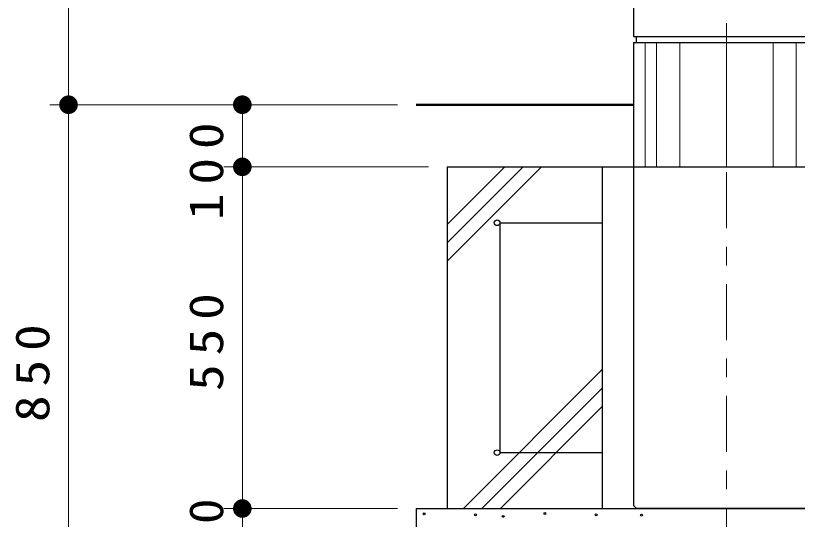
# Model space of a CAD drawing. Units: millimetres on the paper, scale 1:30. Extents: x -385 to 1, y 0 to 267.
# Drawn here: x -176.31 to -134.33, y 107.09 to 134.12 of the extents above; entities that cross this region are included whole.
import ezdxf

# ---------------------------------------------------------------- set-up
doc = ezdxf.new("R2010")
doc.units = ezdxf.units.MM
doc.linetypes.add('USER2', pattern=[6, 3, -1, 1, -1])
doc.layers.add('LY_1', color=7, linetype='Continuous', lineweight=25)
doc.styles.add('ＭＳ ゴシック', font='')
doc.styles.get('ＭＳ ゴシック').set_extended_font_data('MS Gothic')

# ---------------------------------------------------------------- blocks, each defined once
blk = doc.blocks.new('filled_dot')
at = {"color": 0, "linetype": 'Continuous', "lineweight": -2, "const_width": 1.25}
blk.add_lwpolyline([(-0.625, 0, 1), (0.625, 0, 1)], format="xyb", close=True, dxfattribs=at)

msp = doc.modelspace()

# ---------------------------------------------------------------- linework, layer by layer
at = {"layer": 'LY_1', "linetype": 'USER2', "lineweight": 13}
msp.add_line((-138.138, 98.713), (-138.138, 231.935), dxfattribs=at)
at = {"layer": 'LY_1', "lineweight": 13}
for p, q in [((-173.472, 129.339), (-173.472, 210.505)), ((-142.513, 132.672), (-142.513, 129.339)), ((-141.888, 132.672), (-141.888, 129.339)), ((-140.638, 132.672), (-140.638, 129.339)), ((-138.138, 132.672), (-138.138, 129.339)), ((-135.638, 132.672), (-135.638, 129.339)), ((-134.388, 132.672), (-134.388, 129.339)), ((-155.805, 129.339), (-174.472, 129.339)), ((-155.805, 129.339), (-174.472, 129.339)), ((-173.472, 101.005), (-173.472, 129.339)), ((-164.138, 126.005), (-164.138, 129.339)), ((-142.513, 129.339), (-142.513, 126.005)), ((-141.888, 129.339), (-141.888, 126.005)), ((-140.638, 129.339), (-140.638, 126.005)), ((-138.138, 129.339), (-138.138, 126.005)), ((-135.638, 129.339), (-135.638, 126.005)), ((-134.388, 129.339), (-134.388, 126.005)), ((-154.138, 126.005), (-165.138, 126.005)), ((-164.138, 107.672), (-164.138, 126.005)), ((-153.139, 122.916), (-150.049, 126.005)), ((-153.139, 121.926), (-149.059, 126.005)), ((-153.139, 120.936), (-148.069, 126.005)), ((-152.261, 107.672), (-144.805, 115.128)), ((-151.271, 107.672), (-144.805, 114.138)), ((-150.281, 107.672), (-144.805, 113.148)), ((-155.805, 107.672), (-165.138, 107.672)), ((-164.138, 106.005), (-164.138, 107.672))]:
    msp.add_line(p, q, dxfattribs=at)
at = {"layer": 'LY_1', "color": 4}
for p, q in [((-143.138, 205.671), (-143.138, 133.005)), ((-143.138, 133.005), (-133.138, 133.005)), ((-143.138, 132.672), (-133.138, 132.672)), ((-143.138, 132.672), (-143.138, 129.339)), ((-142.995, 133.005), (-142.995, 132.672))]:
    msp.add_line(p, q, dxfattribs=at)
at = {"layer": 'LY_1', "lineweight": 50}
msp.add_line((-143.138, 129.339), (-154.805, 129.339), dxfattribs=at)
at = {"layer": 'LY_1'}
for p, q in [((-143.138, 129.339), (-143.138, 107.839)), ((-153.138, 126.005), (-143.138, 126.005)), ((-153.138, 126.005), (-153.138, 107.672)), ((-144.805, 126.005), (-144.805, 107.672)), ((-143.138, 126.005), (-133.138, 126.005)), ((-150.305, 123.005), (-150.305, 110.672)), ((-150.305, 123.005), (-144.805, 123.005)), ((-150.305, 110.672), (-144.805, 110.672)), ((-154.805, 107.672), (-121.472, 107.672)), ((-154.805, 107.672), (-154.805, 101.005)), ((-142.972, 107.672), (-143.138, 107.839)), ((-133.305, 107.672), (-142.972, 107.672))]:
    msp.add_line(p, q, dxfattribs=at)
for centre, radius in [((-150.455, 123.005), 0.15), ((-150.455, 110.672), 0.15), ((-154.381, 107.388), 0.05), ((-151.611, 107.33), 0.05), ((-150.129, 107.252), 0.05), ((-147.887, 107.408), 0.05), ((-145.137, 107.33), 0.05), ((-142.699, 107.31), 0.05)]:
    msp.add_circle(centre, radius, dxfattribs=at)

# ---------------------------------------------------------------- block references
at = {"layer": 'LY_1', "lineweight": 13, "xscale": 0.4, "yscale": 0.4}
for p, rotation in [((-173.472, 129.339), 270), ((-173.472, 129.339), 90), ((-164.138, 129.339), 270), ((-164.138, 126.005), 90), ((-164.138, 126.005), 270), ((-164.138, 107.672), 270), ((-164.138, 107.672), 90)]:
    msp.add_blockref('filled_dot', p, dxfattribs=dict(at, rotation=rotation))

# ---------------------------------------------------------------- texts
at = {"layer": 'LY_1', "char_height": 1.833, "attachment_point": 8, "rotation": 90, "style": 'ＭＳ ゴシック'}
for s, insert in [('\\T1.33;\\W1.15;100', (-165.138, 126.005)), ('\\T1.33;\\W1.15;550', (-165.138, 116.839)), ('\\T1.33;\\W1.15;850', (-174.472, 115.172)), ('\\T1.34;\\W1.1;50', (-165.138, 106.839))]:
    msp.add_mtext(s, dxfattribs=dict(at, insert=insert))

doc.saveas('drawing.dxf')
